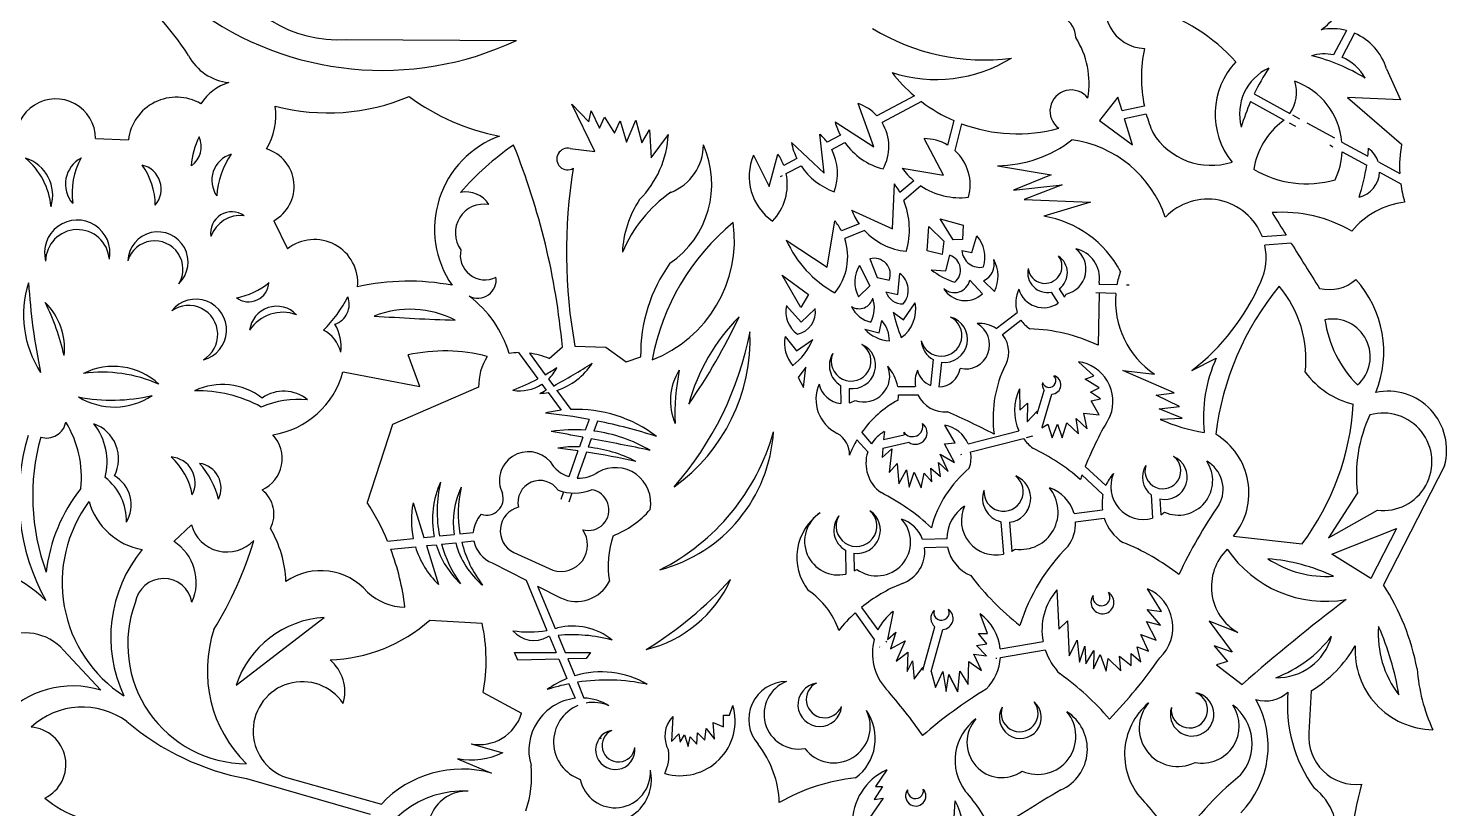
# Model space of a CAD drawing. Header units: millimetres. Extents: x 301.3 to 352.8, y 178.7 to 248.2.
# Drawn here: x 318.49 to 352.21, y 197.35 to 215.9 of the extents above; entities that cross this region are included whole.
import ezdxf

# ---------------------------------------------------------------- set-up
doc = ezdxf.new("R2010")
doc.units = ezdxf.units.MM

msp = doc.modelspace()

# ---------------------------------------------------------------- linework, layer by layer
for p, q in [((349.832, 215.846), (349.523, 215.267)), ((326.04, 215.633), (330.093, 215.611)), ((350.023, 215.78), (349.718, 215.208)), ((350.782, 214.934), (351.117, 214.197)), ((339.554, 214.291), (338.665, 213.818)), ((344.396, 214.259), (343.955, 213.709)), ((344.493, 213.94), (344.396, 214.259)), ((347.634, 214.337), (348.483, 213.872)), ((351.117, 214.197), (349.853, 214.253)), ((349.853, 214.253), (351.14, 213.141)), ((331.953, 212.967), (331.407, 214.096)), ((331.407, 214.096), (331.817, 213.674)), ((331.817, 213.674), (331.867, 213.935)), ((331.867, 213.935), (332.065, 213.526)), ((338.589, 213.083), (338.219, 214.111)), ((339.724, 214.155), (338.787, 213.656)), ((345.022, 214.051), (344.493, 213.94)), ((345.069, 213.856), (344.552, 213.748)), ((347.55, 214.155), (348.351, 213.717)), ((348.545, 213.838), (348.712, 213.747)), ((332.065, 213.526), (332.189, 213.786)), ((332.189, 213.786), (332.425, 213.402)), ((332.425, 213.402), (332.562, 213.699)), ((332.562, 213.699), (332.711, 213.191)), ((332.711, 213.191), (332.934, 213.712)), ((332.934, 213.712), (333.071, 213.178)), ((333.071, 213.178), (333.257, 213.488)), ((333.257, 213.488), (333.294, 212.819)), ((337.67, 213.672), (338.589, 213.083)), ((340.489, 213.706), (340.344, 213.122)), ((340.676, 213.63), (340.518, 212.993)), ((343.955, 213.709), (344.74, 213.131)), ((344.74, 213.131), (344.552, 213.748)), ((348.466, 213.654), (348.617, 213.571)), ((348.887, 213.651), (349.541, 213.294)), ((320.082, 213.281), (320.864, 213.245)), ((333.294, 212.819), (333.704, 213.377)), ((336.631, 213.183), (337.41, 212.454)), ((337.41, 212.454), (337.31, 213.383)), ((337.797, 213.356), (337.484, 213.189)), ((337.589, 213.019), (337.902, 213.185)), ((340.247, 212.404), (339.786, 213.277)), ((349.722, 213.195), (350.338, 212.858)), ((331.37, 213.042), (331.953, 212.967)), ((335.732, 212.884), (336.101, 212.135)), ((336.101, 212.135), (336.311, 212.903)), ((349.431, 213.126), (349.508, 213.084)), ((349.727, 212.964), (350.297, 212.652)), ((336.759, 212.804), (336.45, 212.639)), ((336.507, 212.443), (336.859, 212.63)), ((339.264, 212.574), (340.247, 212.404)), ((341.532, 212.633), (342.805, 212.416)), ((350.297, 212.652), (350.311, 212.645)), ((350.587, 212.722), (351.096, 212.443)), ((350.618, 212.477), (351.119, 212.203)), ((336.413, 212.393), (336.361, 212.365)), ((339.033, 211.13), (339.082, 212.198)), ((339.543, 212.275), (339.211, 211.995)), ((339.707, 212.152), (339.3, 211.808)), ((342.805, 212.416), (341.911, 212.05)), ((341.911, 212.05), (343.068, 212.176)), ((343.068, 212.176), (342.163, 211.832)), ((342.163, 211.832), (343.744, 211.764)), ((338.062, 211.579), (339.033, 211.13)), ((343.744, 211.764), (342.633, 211.432)), ((324.319, 211.325), (324.646, 210.654)), ((337.48, 210.221), (337.662, 211.324)), ((338.239, 211.252), (337.82, 211.085)), ((339.858, 210.61), (339.901, 211.187)), ((339.901, 211.187), (340.256, 210.84)), ((340.17, 211.366), (340.718, 211.217)), ((340.474, 210.87), (340.17, 211.366)), ((340.718, 211.217), (340.701, 210.879)), ((336.508, 210.864), (337.48, 210.221)), ((338.371, 211.089), (337.898, 210.901)), ((340.256, 210.84), (340.213, 210.524)), ((340.701, 210.879), (340.474, 210.87)), ((340.919, 210.567), (341.039, 210.964)), ((348.396, 210.979), (347.829, 210.938)), ((348.516, 210.787), (347.887, 210.742)), ((340.213, 210.524), (339.858, 210.61)), ((340.303, 210.135), (340.397, 210.503)), ((340.684, 210.614), (340.919, 210.567)), ((338.246, 210.263), (338.495, 209.78)), ((338.495, 210.42), (338.671, 209.976)), ((339.957, 210.161), (340.303, 210.135)), ((336.41, 210.027), (337.036, 209.574)), ((336.851, 209.258), (336.41, 210.027)), ((338.495, 209.78), (338.227, 209.519)), ((338.671, 209.976), (338.959, 209.911)), ((339.164, 209.57), (339.209, 210.067)), ((340.872, 209.909), (341.172, 209.588)), ((341.463, 209.644), (341.197, 209.896)), ((344.371, 209.797), (343.943, 209.809)), ((343.951, 209.854), (343.95, 209.809)), ((344.661, 209.79), (344.597, 209.791)), ((337.036, 209.574), (336.851, 209.258)), ((338.879, 209.634), (339.164, 209.57)), ((342.811, 209.625), (342.976, 209.367)), ((342.997, 209.705), (343.121, 209.511)), ((344.345, 209.598), (343.87, 209.611)), ((343.946, 209.609), (343.923, 208.363)), ((336.511, 209.305), (336.863, 208.912)), ((336.863, 208.912), (337.197, 209.234)), ((339.052, 209.15), (339.293, 208.968)), ((339.293, 208.968), (339.576, 209.373)), ((341.503, 208.759), (341.999, 209.144)), ((338.717, 208.658), (338.779, 208.951)), ((341.65, 208.62), (342.088, 208.961)), ((336.478, 208.575), (336.751, 208.229)), ((336.751, 208.229), (337.138, 208.498)), ((338.373, 208.748), (338.717, 208.658)), ((327.792, 207.387), (327.514, 208.134)), ((330.142, 208.189), (330.601, 207.567)), ((330.4, 208.176), (330.778, 207.665)), ((330.87, 208.047), (331.184, 208.327)), ((331.482, 208.34), (332.214, 208.316)), ((332.214, 208.316), (332.698, 207.968)), ((332.698, 207.968), (333.046, 208.092)), ((336.976, 207.842), (336.791, 207.6)), ((336.915, 207.358), (336.976, 207.842)), ((340.004, 208.022), (339.94, 207.41)), ((340.199, 207.96), (340.137, 207.374)), ((343.822, 207.635), (343.454, 207.973)), ((345.735, 207.234), (344.515, 207.763)), ((344.515, 207.763), (345.264, 207.679)), ((346.151, 207.762), (346.733, 208.061)), ((346.151, 207.762), (346.151, 207.762)), ((346.151, 207.762), (346.151, 207.762)), ((325.968, 207.732), (327.792, 207.387)), ((330.698, 207.436), (330.8, 207.298)), ((330.855, 207.561), (330.977, 207.395)), ((336.791, 207.6), (336.915, 207.358)), ((338, 207.521), (338, 207.515)), ((343.615, 207.559), (343.822, 207.635)), ((343.945, 207.351), (343.615, 207.559)), ((329.192, 207.365), (327.141, 206.483)), ((330.843, 207.24), (331.154, 206.819)), ((331.053, 207.292), (331.389, 206.837)), ((337.801, 207.411), (337.803, 206.98)), ((338.001, 207.339), (338.003, 206.994)), ((339.159, 207.383), (339.577, 207.386)), ((339.177, 207.183), (339.638, 207.186)), ((342.057, 207.328), (342.064, 206.822)), ((342.477, 206.736), (342.64, 207.291)), ((342.59, 206.414), (342.823, 207.203)), ((343.745, 207.252), (343.945, 207.351)), ((343.983, 207.091), (343.745, 207.252)), ((343.761, 207.045), (343.983, 207.091)), ((345.306, 207.175), (345.735, 207.234)), ((345.861, 206.906), (345.306, 207.175)), ((342.064, 206.822), (342.248, 206.991)), ((342.248, 206.991), (342.233, 206.546)), ((342.233, 206.546), (342.471, 206.799)), ((342.471, 206.799), (342.477, 206.736)), ((343.661, 206.377), (343.584, 206.753)), ((343.584, 206.753), (343.945, 206.707)), ((343.945, 206.707), (343.761, 207.045)), ((345.373, 206.856), (345.861, 206.906)), ((345.92, 206.629), (345.373, 206.856)), ((327.141, 206.483), (326.541, 204.628)), ((331.819, 206.602), (331.729, 206.346)), ((332.018, 206.563), (331.934, 206.325)), ((340.524, 206.043), (340.28, 206.467)), ((342.587, 206.404), (342.724, 206.492)), ((342.724, 206.492), (342.832, 206.163)), ((342.832, 206.163), (342.955, 206.485)), ((342.955, 206.485), (343.07, 206.163)), ((343.07, 206.163), (343.177, 206.523)), ((343.177, 206.523), (343.454, 206.255)), ((343.454, 206.255), (343.4, 206.623)), ((343.4, 206.623), (343.661, 206.377)), ((345.398, 206.604), (345.92, 206.629)), ((331.67, 206.18), (331.589, 205.951)), ((331.869, 206.143), (331.797, 205.938)), ((338.188, 206.116), (338.444, 205.828)), ((338.301, 206.29), (338.536, 206.025)), ((338.84, 206.313), (338.824, 206.128)), ((338.824, 206.128), (339.31, 206.237)), ((340.835, 206.02), (342.042, 206.33)), ((340.893, 205.828), (342.147, 206.151)), ((342.223, 206.17), (342.373, 206.209)), ((331.555, 205.856), (331.337, 205.24)), ((331.757, 205.825), (331.537, 205.204)), ((338.807, 205.919), (338.788, 205.697)), ((338.788, 205.697), (339.02, 205.902)), ((338.807, 205.919), (339.426, 206.058)), ((339.02, 205.902), (338.955, 205.337)), ((340.357, 205.363), (340.164, 205.774)), ((340.164, 205.774), (340.511, 205.581)), ((340.267, 206.018), (340.524, 206.043)), ((340.511, 205.581), (340.267, 206.018)), ((340.658, 205.768), (340.68, 205.773)), ((338.955, 205.337), (339.148, 205.555)), ((339.148, 205.555), (339.187, 205.067)), ((339.187, 205.067), (339.367, 205.401)), ((339.367, 205.401), (339.431, 204.99)), ((339.971, 205.119), (339.945, 205.44)), ((339.945, 205.44), (340.177, 205.247)), ((340.177, 205.247), (340.125, 205.581)), ((340.125, 205.581), (340.357, 205.363)), ((343.618, 205.485), (344.106, 205.031)), ((352.158, 205.497), (350.71, 202.667)), ((339.431, 204.99), (339.547, 205.35)), ((339.547, 205.35), (339.714, 204.977)), ((339.714, 204.977), (339.791, 205.324)), ((339.791, 205.324), (339.971, 205.119)), ((343.54, 205.284), (344.039, 204.82)), ((331.21, 204.881), (331.145, 204.697)), ((331.412, 204.852), (331.334, 204.631)), ((344.229, 204.916), (344.247, 204.899)), ((345.187, 204.808), (345.219, 204.251)), ((350.091, 204.855), (349.405, 203.789)), ((327.633, 204.617), (327.889, 203.796)), ((343.351, 204.366), (344.025, 204.451)), ((345.393, 204.711), (345.414, 204.335)), ((349.405, 203.789), (350.57, 204.444)), ((322.361, 204.097), (321.948, 203.698)), ((341.612, 204.169), (341.672, 203.398)), ((341.814, 204.156), (341.868, 203.468)), ((343.384, 204.169), (344.07, 204.255)), ((327.026, 203.709), (327.64, 203.771)), ((327.889, 203.796), (328.135, 203.82)), ((328.265, 203.833), (328.608, 203.868)), ((328.748, 203.882), (329.066, 203.914)), ((328.79, 203.685), (329.079, 203.714)), ((340.324, 203.761), (339.751, 203.75)), ((347.144, 203.828), (348.775, 203.647)), ((349.481, 203.396), (351.018, 204.005)), ((351.018, 204.005), (350.408, 202.824)), ((327.103, 203.516), (327.691, 203.575)), ((327.95, 203.601), (328.184, 203.624)), ((327.95, 203.601), (328.237, 202.679)), ((328.312, 203.637), (328.648, 203.671)), ((330.027, 203.437), (330.957, 203.019)), ((337.917, 203.49), (337.927, 202.924)), ((338.118, 203.421), (338.125, 202.999)), ((340.344, 203.562), (339.798, 203.551)), ((350.408, 202.824), (349.481, 203.396)), ((329.514, 203.189), (330.321, 202.777)), ((330.321, 202.777), (330.815, 201.587)), ((330.593, 202.639), (331.141, 202.359)), ((330.595, 202.638), (331.014, 201.629)), ((342.945, 202.551), (342.986, 201.617)), ((345.431, 202.039), (345.098, 202.578)), ((338.297, 202.132), (338.685, 201.596)), ((339.048, 202.039), (338.914, 201.367)), ((345.403, 201.707), (345.091, 202.087)), ((345.091, 202.087), (345.431, 202.039)), ((323.424, 200.286), (325.52, 201.896)), ((328.029, 201.831), (329.274, 201.76)), ((338.145, 202.001), (338.601, 201.372)), ((341.295, 201.515), (341.119, 201.979)), ((342.986, 201.617), (343.194, 201.811)), ((343.194, 201.811), (343.235, 200.98)), ((345.306, 201.354), (345.077, 201.797)), ((345.077, 201.797), (345.403, 201.707)), ((347.247, 201.536), (346.563, 201.802)), ((346.563, 201.802), (347.108, 201.071)), ((330.875, 201.441), (331.033, 201.062)), ((331.082, 201.466), (331.249, 201.062)), ((338.914, 201.367), (339.112, 201.544)), ((339.112, 201.544), (338.984, 201.15)), ((339.757, 200.64), (340.041, 201.67)), ((339.956, 200.61), (340.231, 201.609)), ((341.275, 201.268), (341.078, 201.515)), ((341.078, 201.515), (341.295, 201.515)), ((343.235, 200.98), (343.422, 201.354)), ((343.422, 201.354), (343.478, 200.828)), ((345.119, 201.091), (344.939, 201.485)), ((344.939, 201.485), (345.306, 201.354)), ((320.212, 200.163), (319.324, 201.116)), ((330.047, 201.062), (331.033, 201.062)), ((330.123, 200.88), (330.047, 201.062)), ((331.249, 201.062), (331.852, 201.062)), ((331.852, 201.062), (331.746, 200.919)), ((338.727, 201.198), (338.735, 201.187)), ((338.877, 201.333), (338.897, 201.305)), ((338.984, 201.15), (339.339, 201.337)), ((339.339, 201.337), (339.122, 200.854)), ((339.122, 200.854), (339.398, 201.071)), ((339.398, 201.071), (339.379, 200.607)), ((341.147, 200.636), (340.969, 201.021)), ((340.969, 201.021), (341.266, 200.982)), ((341.028, 201.229), (341.275, 201.268)), ((341.266, 200.982), (341.028, 201.229)), ((341.596, 201.146), (342.614, 201.321)), ((341.6, 200.944), (342.664, 201.127)), ((343.478, 200.828), (343.609, 201.209)), ((343.609, 201.209), (343.63, 200.793)), ((343.63, 200.793), (343.824, 201.105)), ((343.824, 201.105), (343.817, 200.676)), ((343.817, 200.676), (343.976, 201.015)), ((343.976, 201.015), (344.115, 200.614)), ((344.71, 200.752), (344.71, 201.036)), ((344.71, 201.036), (344.939, 200.842)), ((344.939, 200.842), (344.849, 201.195)), ((344.849, 201.195), (345.119, 201.091)), ((347.108, 201.071), (346.683, 201.217)), ((346.683, 201.217), (347.002, 200.845)), ((331.098, 200.903), (330.123, 200.88)), ((331.098, 200.903), (331.29, 200.442)), ((331.746, 200.919), (331.313, 200.908)), ((331.313, 200.908), (331.478, 200.509)), ((339.379, 200.607), (339.507, 200.863)), ((339.507, 200.863), (339.547, 200.429)), ((339.547, 200.429), (339.754, 200.705)), ((339.754, 200.705), (339.757, 200.64)), ((340.831, 200.301), (340.851, 200.844)), ((340.851, 200.844), (341.147, 200.636)), ((341.494, 200.926), (341.518, 200.93)), ((344.115, 200.614), (344.163, 200.918)), ((344.163, 200.918), (344.461, 200.627)), ((344.461, 200.627), (344.433, 200.973)), ((344.433, 200.973), (344.71, 200.752)), ((347.002, 200.845), (346.736, 200.765)), ((346.736, 200.765), (347.348, 200.3)), ((331.543, 200.353), (331.698, 199.979)), ((339.956, 200.61), (340.06, 200.232)), ((340.06, 200.232), (340.228, 200.607)), ((340.228, 200.607), (340.307, 200.133)), ((340.307, 200.133), (340.376, 200.538)), ((340.376, 200.538), (340.584, 200.123)), ((340.584, 200.123), (340.376, 200.538)), ((340.584, 200.123), (340.633, 200.617)), ((340.633, 200.617), (340.831, 200.301)), ((329.298, 200.113), (330.211, 199.616)), ((331.341, 200.317), (331.485, 199.972)), ((348.988, 200.149), (348.938, 199.151)), ((335.162, 199.57), (335.239, 199.805)), ((333.808, 199.542), (333.776, 198.942)), ((334.805, 199.001), (334.772, 199.399)), ((334.772, 199.399), (335.016, 199.293)), ((335.016, 199.293), (335.016, 199.57)), ((335.016, 199.57), (335.162, 199.57)), ((332.084, 199.049), (332.1, 199.011)), ((333.776, 198.942), (333.956, 199.131)), ((333.956, 199.131), (333.981, 198.926)), ((333.981, 198.926), (334.088, 199.107)), ((334.088, 199.107), (334.178, 198.827)), ((334.178, 198.827), (334.222, 199.06)), ((334.222, 199.06), (334.381, 198.879)), ((334.381, 198.879), (334.395, 199.151)), ((334.395, 199.151), (334.569, 198.977)), ((334.569, 198.977), (334.601, 199.253)), ((334.601, 199.253), (334.805, 199.001)), ((329.013, 198.893), (329.772, 198.68)), ((328.693, 198.537), (329.5, 198.194)), ((323.674, 198.063), (326.617, 197.221)), ((324.621, 198.088), (326.879, 197.459)), ((338.896, 198.271), (338.629, 197.878)), ((338.794, 197.878), (338.597, 197.564)), ((338.629, 197.878), (338.794, 197.878)), ((338.809, 197.596), (338.495, 197.141)), ((338.597, 197.564), (338.809, 197.596)), ((340.483, 196.874), (340.522, 197.533))]:
    msp.add_line(p, q)
for centre, radius, start, end in [((325.839, 218.577), 2.951, 201.828, 273.8948), ((315.916, 211.091), 7.616, 33.1003, 51.3368), ((345.064, 216.393), 0.976, 149.2747, 267.8015), ((347.384, 218.257), 3.021, 307.6345, 326.6722), ((326.906, 222.378), 7.48, 233.4699, 295.218), ((342.883, 215.687), 0.507, 359.326, 128.3906), ((343.912, 212.131), 4.43, 42.1448, 72.9582), ((341.199, 220.162), 5.015, 238.2714, 277.5938), ((349.489, 214.538), 1.352, 75.3093, 101.1144), ((341.697, 214.593), 2.012, 349.921, 32.7182), ((349.489, 214.538), 1.352, 17.0419, 66.718), ((323.366, 215.813), 1.209, 207.7113, 264.6105), ((340.07, 218.079), 3.398, 252.0561, 301.8238), ((348.252, 214.725), 3.299, 167.8803, 191.7924), ((349.302, 214.177), 1.112, 78.5564, 105.9711), ((347.96, 210.958), 4.412, 58.3181, 76.4193), ((349.302, 214.177), 1.112, 28.7663, 68.0334), ((342.002, 217.166), 3.776, 217.9219, 229.5927), ((348.538, 213.86), 1.83, 137.1789, 218.5771), ((348.486, 213.863), 1.199, 114.8265, 195.06), ((352.463, 212.004), 5.364, 146.6615, 154.2152), ((323.614, 213.437), 1.226, 107.1657, 146.9717), ((347.76, 214.374), 0.881, 325.2485, 17.4592), ((348.034, 213.041), 1.695, 5.2108, 70.5077), ((319.137, 213.275), 0.946, 0.3829, 183.5978), ((322.008, 213.11), 1.151, 59.8237, 173.2663), ((325.611, 218.858), 4.971, 255.3958, 292.8663), ((330.627, 218.404), 5.152, 233.2317, 259.5464), ((343.282, 213.929), 0.504, 38.1676, 234.1206), ((322.839, 213.833), 1.534, 328.4934, 8.0364), ((337.864, 213.087), 1.084, 42.3959, 70.8858), ((342.002, 217.166), 3.776, 232.8956, 246.3854), ((348.252, 214.725), 3.299, 195.268, 203.3021), ((352.463, 212.004), 5.364, 156.3568, 163.225), ((339.218, 214.11), 1.609, 195.7981, 207.9573), ((337.864, 213.087), 1.084, 330.5811, 31.68), ((342.002, 217.166), 3.776, 249.4517, 285.1134), ((349.401, 212.252), 1.803, 127.0827, 170.5385), ((347.76, 214.374), 0.881, 309.0126, 311.8771), ((322.06, 213.081), 0.54, 303.8788, 25.8767), ((324.169, 212.511), 1.813, 153.6026, 176.153), ((330.5, 211.126), 2.355, 110.0666, 214.5274), ((331.316, 213.503), 2.391, 315.484, 356.9801), ((338.161, 213.489), 1.56, 191.3248, 206.0707), ((336.463, 212.446), 1.263, 36.0509, 47.8658), ((339.218, 214.11), 1.609, 215.0977, 255.2661), ((339.779, 212.175), 1.102, 59.1771, 89.6477), ((341.513, 215.545), 2.912, 270.3904, 307.8748), ((342.937, 210.547), 2.724, 18.403, 82.3472), ((346.612, 214.272), 1.631, 211.5041, 287.6919), ((317.32, 211.497), 1.712, 5.3642, 50.076), ((318.141, 211.929), 0.924, 342.898, 72.5423), ((320.069, 212.197), 0.701, 118.1351, 220.9586), ((321.287, 211.973), 1.762, 151.438, 187.6557), ((323.499, 212.284), 0.651, 107.2376, 214.6803), ((325.063, 211.745), 2.106, 146.5285, 175.3894), ((323.877, 212.142), 0.929, 298.4579, 73.1008), ((333.861, 207.546), 6.769, 124.5287, 138.9176), ((314.279, 206.777), 16.976, 5.2403, 21.9519), ((331.31, 212.791), 0.258, 76.5407, 301.42), ((332.455, 212.196), 2.281, 304.3394, 24.1441), ((333.331, 213.123), 1.205, 291.1569, 0.2617), ((336.912, 212.374), 1.286, 156.6596, 235.3541), ((335.274, 212.19), 1.259, 20.9181, 34.5356), ((336.463, 212.446), 1.263, 340.0332, 26.9491), ((339.779, 212.175), 1.102, 344.6172, 47.9052), ((348.034, 213.041), 1.695, 334.0607, 357.3993), ((345.748, 213.331), 4.614, 354.1117, 356.449), ((349.962, 212.517), 0.657, 18.1225, 53.508), ((354.081, 212.605), 2.989, 169.6708, 183.1053), ((319.869, 211.685), 1.634, 0.3055, 36.0561), ((321.057, 212.075), 0.587, 319.4467, 76.9149), ((343.704, 210.563), 12.423, 170.7016, 190.3074), ((338.161, 213.489), 1.56, 213.4234, 250.8883), ((340.647, 213.584), 1.713, 216.1532, 229.8448), ((348.879, 214.672), 2.468, 239.3885, 285.9714), ((345.748, 213.331), 4.614, 341.6867, 351.4429), ((349.962, 212.517), 0.657, 284.6277, 356.4458), ((335.274, 212.19), 1.259, 316.1079, 11.6141), ((337.599, 211.114), 1.837, 28.6534, 36.1536), ((340.647, 213.584), 1.713, 236.7169, 276.5324), ((354.081, 212.605), 2.989, 187.7358, 196.3376), ((328.897, 211.371), 0.638, 31.9332, 102.5378), ((335.62, 209.319), 3.26, 124.6626, 157.3637), ((335.053, 210.468), 2.444, 146.2473, 177.5353), ((337.599, 211.114), 1.837, 343.6316, 22.1983), ((346.529, 210.449), 1.389, 20.6091, 136.4248), ((323.323, 211.033), 0.505, 54.2891, 189.4331), ((329.321, 211.038), 0.681, 80.07, 216.2663), ((339.519, 212.156), 1.567, 201.5838, 215.2107), ((348.287, 208.189), 3.336, 59.9596, 93.8964), ((698.378, 429.728), 412.721, 211.91857, 212.00669), ((351.42, 209.895), 1.881, 96.3336, 141.0583), ((319.648, 210.56), 0.779, 348.8909, 194.7716), ((323.53, 210.7), 0.749, 83.2565, 160.4656), ((338.733, 207.019), 5.504, 129.2885, 169.5254), ((332.229, 210.864), 3.047, 290.9895, 7.8244), ((336.626, 210.469), 1.343, 27.2952, 39.5527), ((342.219, 208.94), 2.526, 27.7206, 80.5728), ((319.654, 210.353), 0.76, 4.2757, 179.3868), ((321.566, 210.342), 0.717, 314.1218, 177.4602), ((321.491, 210.175), 0.671, 328.8073, 162.7747), ((325.287, 209.846), 1.032, 354.8115, 128.4719), ((338.954, 211.964), 2.682, 204.2318, 241.1908), ((336.626, 210.469), 1.343, 320.4473, 18.7517), ((339.519, 212.156), 1.567, 222.878, 264.2124), ((340.446, 210.446), 0.787, 343.6622, 41.1358), ((698.378, 429.728), 412.721, 212.03812, 212.21369), ((329.337, 210.501), 0.581, 166.6943, 297.5494), ((340.285, 210.153), 0.367, 308.3562, 72.2034), ((341.116, 210.65), 0.434, 184.7921, 281.3649), ((342.66, 210.239), 0.404, 187.5197, 36.7163), ((342.721, 210.089), 0.472, 305.7225, 56.1377), ((343.03, 210.171), 0.605, 282.8059, 53.314), ((343.241, 209.955), 0.717, 351.9405, 77.9116), ((346.529, 210.449), 1.389, 335.5299, 12.1595), ((336.771, 208.145), 3.726, 144.4188, 180.8081), ((338.892, 209.874), 0.754, 148.8889, 208.0936), ((338.594, 210.045), 0.388, 339.8226, 104.8478), ((340.998, 211.452), 1.659, 231.1236, 253.002), ((341.02, 210.293), 0.434, 294.0489, 14.346), ((340.734, 210.002), 0.811, 333.8145, 29.4245), ((342.721, 210.089), 0.472, 168.0983, 280.9364), ((346.441, 209.422), 2.104, 160.7713, 169.7223), ((320.883, 209.084), 2.512, 162.2254, 212.9771), ((333.861, 210.816), 15.401, 183.5924, 191.61), ((323.725, 209.88), 0.483, 232.7562, 357.0151), ((323.166, 211.085), 1.612, 279.5148, 310.2565), ((327.53, 204.331), 5.556, 79.3211, 102.6359), ((329.173, 209.921), 0.437, 242.0137, 8.6353), ((338.915, 209.671), 0.494, 319.3375, 53.41), ((340.503, 209.996), 0.38, 228.5586, 346.6148), ((342.888, 211.994), 5.343, 307.6245, 336.6185), ((349.42, 210.628), 0.941, 255.7836, 312.0565), ((348.163, 208.21), 2.553, 337.7303, 42.3287), ((322.467, 208.728), 0.732, 284.2715, 141.4857), ((323.404, 210.875), 3.003, 314.2909, 333.1537), ((325.613, 209.339), 0.503, 288.8657, 20.9609), ((327.334, 207.382), 2.702, 16.9562, 52.8074), ((338.24, 209.571), 0.338, 238.4139, 345.4105), ((337.851, 209.255), 0.752, 333.1728, 17.9108), ((339.275, 209.767), 0.418, 198.4466, 271.9777), ((340.762, 210.022), 0.597, 211.3021, 313.3474), ((342.694, 209.371), 0.731, 153.5963, 198.0591), ((342.625, 209.866), 0.61, 196.2062, 305.1476), ((342.625, 209.866), 0.61, 324.4502, 332.1459), ((346.441, 209.422), 2.104, 175.2018, 235.9551), ((353.535, 205.41), 6.865, 140.5863, 172.9843), ((346.153, 208.027), 2.712, 353.5525, 39.9666), ((313.941, 206.906), 5.529, 12.6965, 26.5866), ((317.842, 208.299), 1.502, 353.2218, 46.0613), ((322.295, 208.617), 0.694, 300.5046, 125.2526), ((324.393, 208.639), 0.652, 43.8466, 172.7091), ((324.537, 208.202), 0.946, 69.8606, 146.6951), ((327.56, 206.869), 2.351, 62.8426, 111.2912), ((337.156, 209.164), 0.66, 167.6142, 234.6292), ((336.657, 209.159), 0.545, 282.3285, 7.9426), ((338.651, 209.546), 0.644, 204.0619, 258.4328), ((343.564, 210.229), 4.639, 193.4495, 201.2871), ((338.753, 209.223), 0.836, 305.7704, 10.3463), ((324.877, 208.33), 1.045, 352.668, 30.6705), ((330.508, 264.392), 55.463, 266.0702, 268.0636), ((338.738, 205.724), 4.716, 135.3269, 164.7294), ((322.842, 214.892), 13.841, 325.0679, 334.9885), ((338.269, 208.485), 0.691, 358.4645, 42.388), ((340.193, 208.596), 0.491, 194.5703, 63.4778), ((340.267, 208.505), 0.55, 262.8228, 74.6937), ((340.768, 208.377), 0.575, 257.2509, 60.702), ((341.111, 208.196), 0.686, 55.2207, 95.2176), ((342.694, 209.371), 0.731, 214.1175, 237.4192), ((349.499, 208.092), 0.896, 311.4262, 101.744), ((352.054, 209.371), 2.767, 188.3456, 224.8246), ((325.128, 208.009), 0.807, 13.4149, 62.5422), ((327.922, 210.177), 7.867, 318.8357, 349.0446), ((331.322, 208.514), 4.326, 305.6553, 2.2249), ((337.307, 208.422), 0.843, 169.5538, 220.1073), ((335.658, 209.143), 1.614, 308.4699, 336.4434), ((339.031, 209.366), 0.902, 223.2388, 265.4467), ((340.267, 208.505), 0.55, 183.3544, 241.4016), ((341.111, 208.196), 0.686, 324.6066, 38.24), ((342.164, 204.629), 4.128, 64.7752, 88.1067), ((328.38, 204.245), 3.984, 75.2144, 102.5585), ((330.501, 207.393), 1.309, 147.4651, 181.2243), ((330.178, 206.449), 1.741, 91.2138, 98.5628), ((330.178, 206.449), 1.741, 66.5872, 82.6733), ((338.082, 207.882), 0.549, 148.6958, 239.1611), ((338.05, 207.986), 0.473, 157.3921, 57.4976), ((338.082, 207.882), 0.549, 261.5216, 66.1939), ((320.51, 206.274), 1.589, 47.1196, 116.8085), ((327.92, 212.644), 5.741, 299.8538, 303.0582), ((330.169, 208.266), 0.984, 314.1944, 333.8242), ((321.937, 223.739), 18.677, 298.9466, 302.2208), ((330.576, 208.785), 1.568, 287.7274, 327.3027), ((335.111, 207.042), 1.358, 147.5889, 203.3536), ((339.029, 206.731), 5.17, 168.4131, 182.5295), ((338.351, 207.633), 0.617, 250.6965, 22.3167), ((338.156, 207.191), 1.021, 10.8274, 41.4204), ((340.285, 207.491), 0.715, 156.7265, 188.4432), ((340.13, 207.889), 0.516, 192.9888, 248.3133), ((340.13, 207.889), 0.516, 270.7498, 351.819), ((344.361, 206.625), 2.936, 156.4209, 187.3049), ((343.32, 207.026), 0.957, 339.096, 81.9684), ((349.935, 206.629), 3.508, 155.916, 185.5009), ((320.248, 204.416), 3.307, 66.0319, 97.8962), ((323.102, 205.893), 1.539, 52.2682, 115.5653), ((323.978, 208.271), 2.061, 278.9509, 344.836), ((327.92, 212.644), 5.741, 291.3186, 297.8399), ((330.169, 208.266), 0.984, 260.5526, 302.5207), ((338.121, 207.083), 0.907, 156.708, 243.8898), ((337.863, 207.565), 0.588, 192.1264, 264.2298), ((342.817, 207.425), 0.222, 165.8172, 217.1669), ((342.758, 207.524), 0.162, 195.9, 45.9833), ((342.817, 207.425), 0.222, 271.4037, 76.0661), ((350.497, 208.961), 2.063, 216.9067, 255.7595), ((320.525, 208.518), 1.622, 238.3626, 303.7838), ((320.474, 211.244), 4.185, 258.9822, 283.1643), ((322.523, 204.178), 3.104, 61.1104, 91.57), ((324.913, 204.797), 2.28, 84.6562, 112.9881), ((324.557, 206.38), 0.892, 50.3957, 125.0724), ((321.937, 223.739), 18.677, 297.8087, 298.3273), ((330.576, 208.785), 1.568, 272.7268, 279.8011), ((338.156, 207.191), 1.021, 352.5586, 359.5471), ((340.285, 207.491), 0.715, 205.2187, 274.6739), ((343.074, 206.815), 1.14, 153.2077, 205.1401), ((350.815, 205.877), 1.396, 344.2129, 101.9635), ((331.523, 203.705), 3.135, 96.7532, 103.6208), ((329.399, 193.597), 13.228, 79.4579, 83.9888), ((331.523, 203.705), 3.135, 52.6517, 92.449), ((337.863, 207.565), 0.588, 283.8507, 298.9381), ((340.368, 204.832), 2.53, 118.3186, 144.8099), ((333.775, 191.571), 16.565, 62.402, 66.6419), ((343.915, 207.308), 6.084, 323.0125, 356.7377), ((350.704, 205.594), 1.158, 263.3291, 105.8267), ((318.918, 206.627), 0.468, 252.7974, 348.6296), ((317.231, 205.219), 2.518, 354.1519, 31.5067), ((319.751, 205.668), 0.879, 332.4334, 70.4111), ((318.866, 205.584), 1.491, 345.9644, 37.6987), ((329.399, 193.597), 13.228, 72.2836, 78.582), ((339.509, 206.437), 0.246, 214.7738, 15.9791), ((339.581, 206.285), 0.275, 235.642, 53.3023), ((340.12, 205.701), 0.783, 24.0467, 78.2431), ((351.578, 202.28), 8.581, 149.1215, 158.0724), ((347.089, 210.383), 4.141, 245.8986, 261.0288), ((353.397, 205.274), 3.333, 154.5248, 187.2206), ((323.292, 204.75), 5.03, 163.0623, 209.232), ((323.808, 204.777), 5.22, 164.4144, 200.2343), ((323.698, 205.673), 0.823, 294.8658, 43.0811), ((331.471, 202.81), 3.546, 85.8307, 98.9458), ((319.703, 140.885), 66.382, 79.61452, 80.27203), ((319.703, 140.885), 66.382, 78.20812, 79.43973), ((331.471, 202.81), 3.546, 59.5343, 82.5041), ((331.136, 207.731), 5.266, 296.67, 344.3194), ((332.584, 206.537), 3.629, 284.6114, 356.378), ((337.431, 205.766), 0.58, 358.3611, 59.9502), ((340.368, 204.832), 2.53, 149.5146, 158.7351), ((339.264, 205.563), 0.862, 119.4806, 147.5873), ((339.581, 206.285), 0.275, 177.4507, 189.9807), ((343.074, 206.815), 1.14, 215.6101, 231.9372), ((345.882, 204.855), 1.627, 320.8512, 58.9384), ((330.374, 205.149), 0.686, 41.0094, 206.1614), ((331.512, 202.898), 3.054, 88.5608, 98.2197), ((328.773, 186.915), 19.144, 81.6433, 83.0922), ((328.773, 186.915), 19.144, 77.4577, 81.0339), ((331.512, 202.898), 3.054, 62.3302, 84.6546), ((339.264, 205.563), 0.862, 162.0986, 234.4352), ((340.12, 205.701), 0.783, 340.5153, 9.3591), ((340.274, 201.509), 4.882, 48.6458, 64.5615), ((320.829, 204.527), 1.58, 10.2677, 48.4069), ((321.836, 205.093), 0.617, 332.5278, 86.1467), ((321.054, 204.217), 2.013, 14.032, 41.7183), ((322.469, 204.965), 0.598, 334.2122, 81.5381), ((331.575, 205.992), 0.788, 209.8936, 252.4369), ((332.443, 204.613), 0.843, 349.6689, 118.9428), ((342.609, 203.331), 2.74, 129.7072, 165.305), ((345.512, 205.23), 0.533, 148.9694, 232.3926), ((345.463, 205.379), 0.427, 162.8143, 53.488), ((345.512, 205.23), 0.533, 257.0613, 67.3328), ((345.827, 205.148), 0.821, 246.5394, 33.9738), ((346.139, 204.946), 0.757, 330.3891, 60.8447), ((319.516, 204.193), 1.301, 358.3417, 52.2525), ((320.139, 204.57), 0.794, 328.5503, 60.5074), ((330.2, 204.233), 2.106, 155.4196, 191.3039), ((331.177, 204.426), 2.972, 166.7167, 191.5055), ((330.65, 204.628), 0.522, 34.0144, 192.8064), ((331.575, 205.992), 0.788, 267.2071, 305.6957), ((341.676, 204.887), 0.468, 176.4941, 52.1194), ((341.749, 204.726), 0.573, 276.5361, 68.0105), ((351.578, 202.28), 8.581, 159.5101, 160.2975), ((345.113, 204.595), 1.097, 138.7969, 156.6172), ((345.009, 205.007), 0.785, 156.6972, 285.5171), ((322.796, 202.526), 3.912, 141.4836, 173.4683), ((323.598, 204.351), 0.727, 332.129, 52.1802), ((330.521, 204.152), 1.934, 154.3276, 188.4492), ((331.488, 204.363), 2.781, 166.982, 189.9677), ((329.383, 204.722), 0.395, 250.9245, 18.3408), ((331.466, 205.955), 1.103, 249.6518, 291.8545), ((331.803, 204.449), 0.488, 253.9707, 81.2174), ((336.532, 200.394), 4.993, 46.6752, 63.4706), ((341.749, 204.726), 0.573, 160.603, 256.2294), ((342.082, 204.401), 0.89, 261.8808, 39.9674), ((342.492, 204.122), 0.894, 15.8831, 72.275), ((345.113, 204.595), 1.097, 168.194, 187.5528), ((322.497, 202.727), 3.208, 143.2379, 237.2012), ((321.481, 205.097), 1.617, 196.1706, 259.737), ((321.621, 201.446), 5.86, 22.7156, 32.8883), ((329.738, 204.21), 2.144, 169.0624, 191.8217), ((330.283, 203.954), 0.577, 104.1665, 243.6312), ((331.61, 205.879), 2.185, 290.8815, 319.5664), ((338.046, 203.325), 1.285, 124.7874, 217.7681), ((337.746, 203.706), 0.802, 122.689, 283.0407), ((338.177, 204.067), 0.485, 150.5065, 48.4019), ((338.193, 203.969), 0.553, 262.2075, 56.4477), ((341.269, 203.755), 0.945, 123.6643, 179.6488), ((341.495, 204.202), 0.823, 155.5839, 282.4658), ((345.009, 205.007), 0.785, 301.1037, 308.7698), ((356.23, 198.06), 11.463, 145.3793, 154.9491), ((323.209, 204.328), 0.878, 195.2632, 316.6879), ((329.788, 203.859), 0.724, 137.5043, 175.6667), ((338.193, 203.969), 0.553, 142.4607, 240.0466), ((338.66, 203.687), 0.804, 233.9786, 42.7845), ((338.991, 203.464), 0.812, 20.658, 71.3444), ((342.492, 204.122), 0.894, 323.2839, 3.0211), ((345.113, 204.595), 1.097, 198.0617, 236.7468), ((315.311, 206.282), 8.912, 328.3647, 343.3282), ((321.894, 202.636), 2.72, 2.3806, 30.3686), ((329.788, 203.859), 0.724, 191.5612, 247.7557), ((331.154, 203.617), 0.629, 251.8096, 35.204), ((334.636, 203.111), 2.362, 162.0701, 188.612), ((323.707, 201.428), 3.262, 140.4307, 205.359), ((321.321, 202.728), 1.156, 335.8165, 57.108), ((321.621, 201.446), 5.86, 6.7563, 20.6814), ((329.738, 204.21), 2.144, 197.2328, 225.5671), ((330.2, 204.233), 2.106, 196.8063, 226.9292), ((331.177, 204.426), 2.972, 195.3977, 215.6321), ((330.521, 204.152), 1.934, 194.4065, 230.3365), ((331.488, 204.363), 2.781, 194.1139, 217.6821), ((338.991, 203.464), 0.812, 289.6617, 6.167), ((341.269, 203.755), 0.945, 191.8329, 246.5655), ((341.495, 204.202), 0.823, 296.9281, 304.107), ((346.486, 200.306), 4.638, 134.9726, 162.4555), ((342.499, 198.619), 5.444, 52.0735, 68.3076), ((347.868, 202.622), 1.251, 134.4435, 240.222), ((349.339, 205.119), 2.842, 214.345, 279.8018), ((316.685, 200.064), 3.145, 45.1491, 131.5523), ((337.746, 203.706), 0.802, 298.2494, 303.4045), ((347.549, 198.6), 4.708, 65.2437, 84.9606), ((349.343, 205.345), 2.476, 236.0985, 274.1058), ((321.702, 202.137), 0.683, 9.8833, 171.2849), ((325.438, 201.548), 1.458, 40.481, 124.5226), ((331.52, 203.145), 0.872, 244.2626, 333.5996), ((328.277, 209.085), 9.342, 301.6437, 317.6854), ((332.475, 204.022), 2.975, 283.6783, 335.6507), ((340.585, 199.339), 3.611, 111.4601, 129.3359), ((346.164, 206.933), 6.644, 217.4998, 231.8955), ((327.498, 203.569), 1.435, 228.5073, 267.6683), ((335.966, 200.974), 1.892, 18.7857, 55.7732), ((344.057, 201.592), 1.469, 139.2484, 190.6174), ((344.027, 202.255), 0.274, 144.9585, 58.4718), ((344.002, 202.376), 0.202, 169.5288, 33.9014), ((344.699, 201.659), 1.002, 313.4901, 66.543), ((346.002, 199.625), 5.605, 10.7701, 32.8672), ((323.687, 201.255), 2.838, 159.6843, 269.6242), ((339.815, 201.041), 1.259, 127.5628, 153.8521), ((340.211, 201.873), 0.265, 135.8383, 230.0641), ((340.199, 202.011), 0.184, 165.1978, 24.5918), ((340.211, 201.873), 0.265, 274.4828, 53.9513), ((375.934, 167.782), 43.297, 127.0914, 131.3181), ((325.676, 199.523), 2.378, 93.7503, 161.2871), ((325.534, 204.641), 3.758, 271.9043, 311.6032), ((325.297, 200.879), 4.074, 349.163, 12.4872), ((331.432, 200.205), 1.484, 50.9512, 104.1907), ((340.585, 199.339), 3.611, 132.5221, 141.5741), ((340.419, 201.024), 1.184, 5.906, 53.736), ((352.904, 201.482), 2.319, 175.1372, 217.9286), ((344.187, 198.894), 6.986, 9.5767, 23.489), ((318.416, 200.314), 1.212, 41.4502, 119.9461), ((325.838, 200.63), 3.098, 161.598, 225.5658), ((330.38, 204.123), 2.573, 261.6984, 279.7207), ((330.505, 201.996), 0.649, 220.1763, 300.0528), ((331.421, 197.815), 3.667, 98.5523, 99.2717), ((330.38, 204.123), 2.573, 284.2513, 285.5122), ((331.421, 197.815), 3.667, 75.0439, 95.3074), ((339.815, 201.041), 1.259, 164.7657, 222.489), ((347.069, 203.301), 3.037, 290.7953, 322.3855), ((348.178, 201.808), 1.346, 268.6915, 344.4893), ((344.057, 201.592), 1.469, 198.4524, 225.1149), ((347.472, 202.679), 2.95, 300.9304, 330.3676), ((351.918, 201.111), 1.885, 176.6596, 268.928), ((325.009, 200.123), 1.002, 344.1054, 49.5652), ((340.419, 201.024), 1.184, 315.2662, 356.1004), ((335.88, 207.552), 11.586, 315.8321, 325.1546), ((355.734, 200.995), 4.238, 184.3637, 204.6611), ((325, 199.196), 1.171, 33.8668, 251.0995), ((332.107, 198.442), 2.16, 112.225, 126.4449), ((332.107, 198.442), 2.16, 59.5439, 106.9117), ((332.242, 195.857), 4.55, 77.8234, 98.835), ((336.514, 199.472), 0.898, 90.0207, 221.1201), ((336.809, 199.595), 0.829, 110.8295, 279.776), ((337.304, 199.822), 0.519, 98.7645, 354.6883), ((337.42, 199.946), 0.436, 116.5951, 336.8576), ((339.328, 195.347), 6.382, 40.3553, 54.643), ((319.538, 198.023), 2.244, 72.5117, 138.701), ((332.242, 195.857), 4.55, 101.4137, 108.1655), ((330.165, 192.475), 11.645, 34.59, 41.4965), ((347.35, 190.297), 11.619, 121.6158, 130.8441), ((346.159, 199.593), 0.518, 161.634, 80.2492), ((346.095, 199.7), 0.432, 172.4135, 69.4698), ((347.906, 200.689), 0.779, 252.8869, 313.0804), ((351.787, 199.812), 3.363, 174.7441, 215.9403), ((319.77, 197.972), 1.793, 53.7264, 132.9033), ((331.636, 198.732), 1.249, 96.9441, 196.6617), ((331.915, 198.934), 0.94, 112.5258, 251.1137), ((331.636, 198.732), 1.249, 58.427, 87.1404), ((331.915, 198.934), 0.94, 66.4898, 100.2374), ((333.989, 199.436), 1.303, 253.5023, 16.4476), ((337.637, 199.305), 0.867, 217.4729, 25.847), ((337.454, 199.017), 1.171, 306.6963, 34.6285), ((342.074, 199.514), 0.497, 149.6591, 48.5058), ((342.057, 199.617), 0.438, 160.2759, 37.889), ((346.153, 198.639), 1.6, 130.0517, 225.1902), ((345.817, 199.266), 0.916, 139.2608, 296.6874), ((346.399, 199.314), 0.882, 258.8477, 34.2462), ((346.438, 198.895), 1.147, 318.5811, 52.9708), ((345.717, 198.836), 2.25, 315.2332, 29.4828), ((324.788, 204.064), 6.103, 229.575, 259.4855), ((329.215, 199.912), 1.039, 258.7993, 343.4169), ((334.293, 199.074), 0.673, 135.978, 210.0478), ((341.745, 198.498), 1.223, 126.4491, 216.8047), ((341.64, 198.924), 0.836, 138.0707, 305.0724), ((342.486, 199.071), 0.908, 246.2231, 39.9889), ((342.61, 198.763), 1.058, 293.9334, 57.3568), ((318.491, 198.399), 0.888, 295.9664, 86.24), ((332.443, 198.749), 0.468, 100.5968, 6.7561), ((332.519, 198.852), 0.392, 114.4663, 352.8867), ((350.06, 199.05), 1.127, 174.818, 276.3894), ((329.009, 200.303), 1.793, 259.8414, 295.1698), ((332.723, 198.616), 0.994, 334.3676, 6.9692), ((333.971, 197.416), 2.372, 1.8849, 38.1135), ((327.846, 198.122), 2.605, 341.6357, 5.5444), ((328.797, 195.659), 2.631, 74.5099, 136.8062), ((332.436, 198.213), 0.842, 191.4821, 3.4967), ((332.283, 198.04), 1.018, 254.1626, 12.7458), ((338.619, 193.535), 4.567, 95.846, 119.9033), ((339.478, 196.998), 1.399, 114.5835, 180.9246), ((352.063, 192.3), 7.534, 129.233, 146.7096), ((328.835, 195.447), 2.322, 87.2821, 168.1803), ((328.918, 196.834), 0.932, 88.3502, 220.6324), ((339.586, 197.653), 0.242, 144.2385, 42.0003), ((339.58, 197.779), 0.19, 175.3921, 10.8467), ((337.955, 195.222), 3.79, 24.1967, 42.1432), ((361.89, 165.913), 37.039, 120.5929, 123.5644), ((348.188, 196.722), 1.419, 286.2595, 51.8667), ((360.18, 195.24), 10.349, 164.936, 194.523), ((320.406, 199.356), 2.326, 228.9801, 275.1644), ((338.982, 196.685), 1.758, 352.8225, 28.842), ((342.129, 194.709), 4.026, 25.4064, 43.9812)]:
    msp.add_arc(centre, radius, start, end)

doc.saveas('drawing.dxf')
